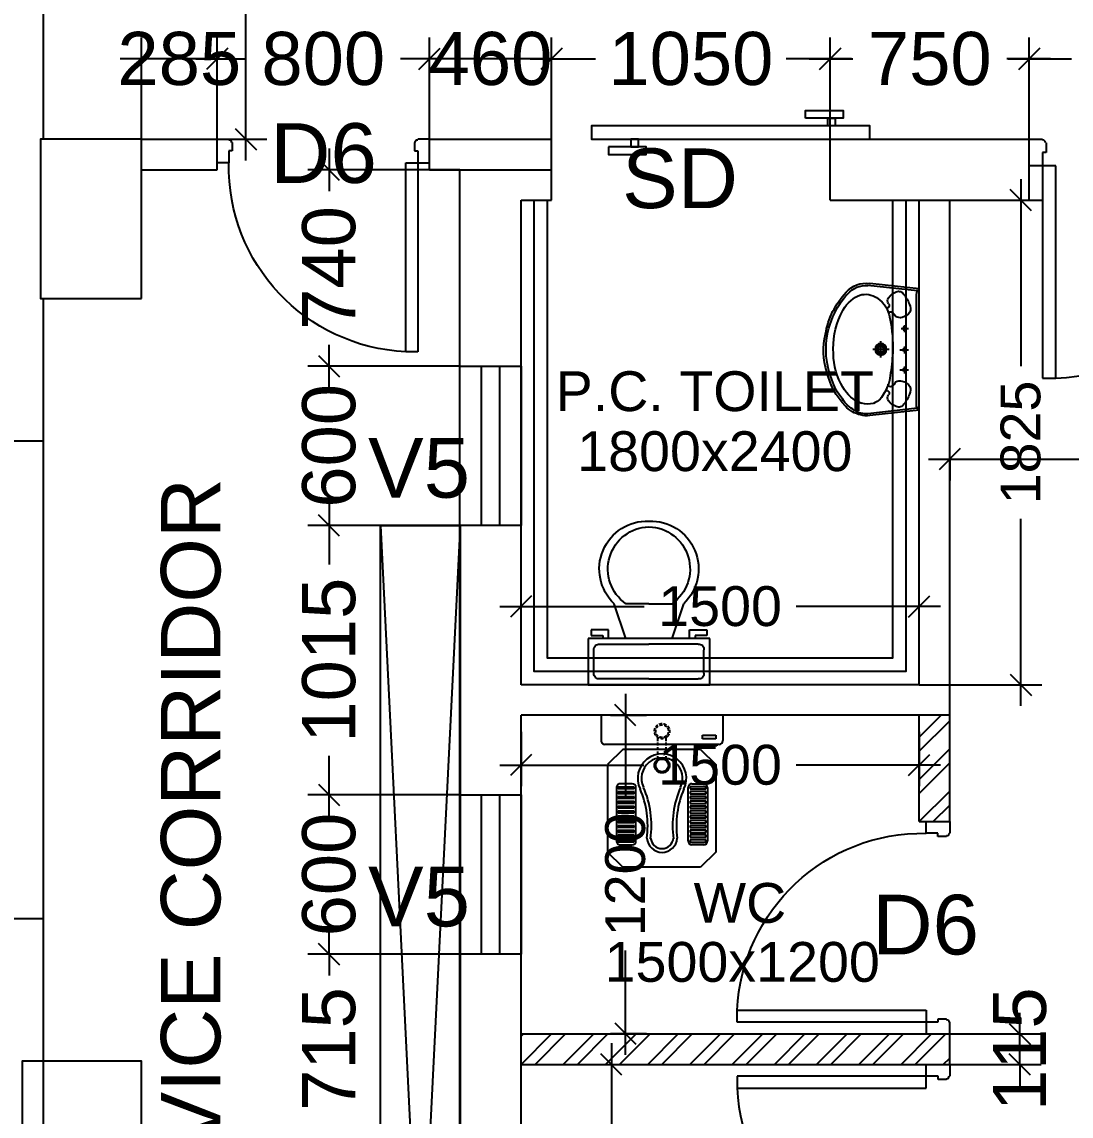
# Model space of a CAD drawing. Extents: x 7620542 to 7843793, y -6476226 to -6093835.
# Drawn here: x 7641698 to 7645651, y -6409550 to -6405428 of the extents above; entities that cross this region are included whole.
import ezdxf
from ezdxf.enums import TextEntityAlignment as Align

# ---------------------------------------------------------------- set-up
doc = ezdxf.new("R2010")
doc.units = 0
doc.header["$LTSCALE"] = 600
doc.header["$MEASUREMENT"] = 0
doc.header["$PDMODE"] = 35
doc.linetypes.add('HIDDEN', pattern=[0.375, 0.25, -0.125])
doc.layers.get('0').update_dxf_attribs({"linetype": 'CONTINUOUS'})
doc.layers.get('Defpoints').update_dxf_attribs({"linetype": 'CONTINUOUS'})
for name, color, linetype in [('DOOR', 32, 'CONTINUOUS'), ('Duct', 8, 'CONTINUOUS'), ('Fixed Glass', 171, 'CONTINUOUS'), ('joinery', 7, 'CONTINUOUS'), ('LA-column', 3, 'CONTINUOUS'), ('Railing', 21, 'CONTINUOUS'), ('Room Dim', 1, 'CONTINUOUS'), ('T Wall', 8, 'CONTINUOUS'), ('TEXT', 6, 'CONTINUOUS'), ('Toi-Euip', 8, 'CONTINUOUS'), ('toi-fix', 46, 'CONTINUOUS'), ('Toi. Wall Hat', 3, 'CONTINUOUS'), ('Walls', 7, 'CONTINUOUS'), ('WIN', 151, 'CONTINUOUS'), ('Working Dim', 5, 'CONTINUOUS')]:
    doc.layers.add(name, color=color, linetype=linetype)
doc.styles.add('ari', font='arial.ttf')
doc.styles.add('ARIAL', font='arial.ttf')
doc.dimstyles.new('int. dim', dxfattribs={"dimtxt": 450, "dimasz": 80, "dimexe": 80, "dimexo": 0, "dimgap": 70, "dimtad": 0, "dimdec": 0, "dimzin": 12, "dimdsep": 46, "dimtxsty": 'ari', "dimblk": 'OBLIQUE', "dimcen": 2, "dimdle": 80, "dimclrd": 256, "dimclre": 256, "dimclrt": 6, "dimadec": 0, "dimazin": 0, "dimtfac": 1, "dimtdec": 0, "dimtix": 1, "dimtmove": 2, "dimatfit": 3, "dimfxl": 1, "dimtolj": 1, "dimtzin": 0, "dimlwd": -1, "dimlwe": -1, "dimarcsym": 0})

# ---------------------------------------------------------------- blocks, each defined once
blk = doc.blocks.new('A$C37B60793')
at = {"layer": 'toi-fix', "color": 8}
for p, q in [((0, 303.1), (127, 303.1)), ((0, -306.5), (0, 303.1)), ((146, -287.4), (146, 284.1)), ((171.2, 195), (247.4, 271.2)), ((247.4, 271.2), (685.9, 271.2)), ((362.3, 226.9), (630.5, 226.9)), ((762.1, 195), (685.9, 271.2)), ((171.2, -195.4), (171.2, 195)), ((343.3, 148.1), (343.3, 207.9)), ((358.5, 218.7), (358.5, 139.2)), ((369.5, 218.7), (358.5, 218.7)), ((369.5, 139.2), (369.5, 218.7)), ((382.7, 218.7), (382.7, 139.2)), ((393.7, 218.7), (382.7, 218.7)), ((393.7, 139.2), (393.7, 218.7)), ((406.9, 218.7), (406.9, 139.2)), ((417.9, 218.7), (406.9, 218.7)), ((417.9, 139.2), (417.9, 218.7)), ((431, 218.7), (431, 139.2)), ((442.1, 218.7), (431, 218.7)), ((442.1, 139.2), (442.1, 218.7)), ((455.2, 218.7), (455.2, 139.2)), ((466.3, 218.7), (455.2, 218.7)), ((466.3, 139.2), (466.3, 218.7)), ((479.4, 218.7), (479.4, 139.2)), ((490.5, 218.7), (479.4, 218.7)), ((490.5, 139.2), (490.5, 218.7)), ((503.6, 218.7), (503.6, 139.2)), ((514.6, 218.7), (503.6, 218.7)), ((514.6, 139.2), (514.6, 218.7)), ((527.8, 218.7), (527.8, 139.2)), ((538.8, 218.7), (527.8, 218.7)), ((538.8, 139.2), (538.8, 218.7)), ((552, 218.7), (552, 139.2)), ((563, 218.7), (552, 218.7)), ((563, 139.2), (563, 218.7)), ((576.2, 218.7), (576.2, 139.2)), ((587.2, 218.7), (576.2, 218.7)), ((587.2, 139.2), (587.2, 218.7)), ((600.4, 218.7), (600.4, 139.2)), ((611.4, 218.7), (600.4, 218.7)), ((611.4, 139.2), (611.4, 218.7)), ((624.5, 218.7), (624.5, 139.2)), ((635.6, 218.7), (624.5, 218.7)), ((635.6, 139.2), (635.6, 218.7)), ((649.5, 207.9), (649.5, 148.1)), ((762.1, -195.4), (762.1, 195)), ((358.5, 139.2), (369.5, 139.2)), ((630.5, 129.1), (362.3, 129.1)), ((382.7, 139.2), (393.7, 139.2)), ((406.9, 139.2), (417.9, 139.2)), ((431, 139.2), (442.1, 139.2)), ((455.2, 139.2), (466.3, 139.2)), ((479.4, 139.2), (490.5, 139.2)), ((503.6, 139.2), (514.6, 139.2)), ((527.8, 139.2), (538.8, 139.2)), ((552, 139.2), (563, 139.2)), ((576.2, 139.2), (587.2, 139.2)), ((600.4, 139.2), (611.4, 139.2)), ((624.5, 139.2), (635.6, 139.2)), ((343.3, -151.5), (343.3, -211.2)), ((358.5, -222), (358.5, -142.6)), ((358.5, -142.6), (369.5, -142.6)), ((630.5, -132.4), (362.3, -132.4)), ((369.5, -142.6), (369.5, -222)), ((382.7, -222), (382.7, -142.6)), ((382.7, -142.6), (393.7, -142.6)), ((393.7, -142.6), (393.7, -222)), ((406.9, -222), (406.9, -142.6)), ((406.9, -142.6), (417.9, -142.6)), ((417.9, -142.6), (417.9, -222)), ((431, -222), (431, -142.6)), ((431, -142.6), (442.1, -142.6)), ((442.1, -142.6), (442.1, -222)), ((455.2, -222), (455.2, -142.6)), ((455.2, -142.6), (466.3, -142.6)), ((466.3, -142.6), (466.3, -222)), ((479.4, -222), (479.4, -142.6)), ((479.4, -142.6), (490.5, -142.6)), ((490.5, -142.6), (490.5, -222)), ((503.6, -222), (503.6, -142.6)), ((503.6, -142.6), (514.6, -142.6)), ((514.6, -142.6), (514.6, -222)), ((527.8, -222), (527.8, -142.6)), ((527.8, -142.6), (538.8, -142.6)), ((538.8, -142.6), (538.8, -222)), ((552, -222), (552, -142.6)), ((552, -142.6), (563, -142.6)), ((563, -142.6), (563, -222)), ((576.2, -222), (576.2, -142.6)), ((576.2, -142.6), (587.2, -142.6)), ((587.2, -142.6), (587.2, -222)), ((600.4, -222), (600.4, -142.6)), ((600.4, -142.6), (611.4, -142.6)), ((611.4, -142.6), (611.4, -222)), ((624.5, -222), (624.5, -142.6)), ((624.5, -142.6), (635.6, -142.6)), ((635.6, -142.6), (635.6, -222)), ((649.5, -211.2), (649.5, -151.5)), ((117.8, -205), (100.3, -205)), ((100.3, -205), (100.3, -270.7)), ((117.8, -270.7), (117.8, -205)), ((171.2, -195.4), (247.4, -271.6)), ((685.9, -271.6), (762.1, -195.4)), ((100.3, -270.7), (117.8, -270.7)), ((153.7, -221.4), (147.5, -221.4)), ((147.5, -221.4), (147.5, -276.8)), ((153.7, -276.8), (153.7, -221.4)), ((247.4, -271.6), (685.9, -271.6)), ((369.5, -222), (358.5, -222)), ((362.3, -230.3), (630.5, -230.3)), ((393.7, -222), (382.7, -222)), ((417.9, -222), (406.9, -222)), ((442.1, -222), (431, -222)), ((466.3, -222), (455.2, -222)), ((490.5, -222), (479.4, -222)), ((514.6, -222), (503.6, -222)), ((538.8, -222), (527.8, -222)), ((563, -222), (552, -222)), ((587.2, -222), (576.2, -222)), ((611.4, -222), (600.4, -222)), ((635.6, -222), (624.5, -222)), ((0, -306.5), (127, -306.5)), ((147.5, -276.8), (153.7, -276.8))]:
    blk.add_line(p, q, dxfattribs=at)
at = {"layer": 'toi-fix', "color": 8, "linetype": 'HIDDEN', "ltscale": 0.1}
for p, q in [((219.3, 19), (111.7, 19)), ((219.3, -22.3), (111.7, -22.3))]:
    blk.add_line(p, q, dxfattribs=at)
at = {"layer": 'toi-fix', "color": 8, "extrusion": (0, 0, -1)}
for centre, major_axis, start_param, end_param in [((127, 284.1), (-13.5, -13.5), 2.356194, 3.926991), ((362.3, 207.9), (13.5, -13.5), 2.356194, 3.926991), ((630.5, 207.9), (-13.5, -13.5), 2.356194, 3.926991), ((316.3, -1.7), (0, -122.2), -0.449608, 3.591264), ((316.3, -1.7), (0, -103.2), -0.449671, 3.591202), ((362.3, 148.1), (-13.5, -13.5), -0.785398, 0.785398), ((630.5, 148.1), (-13.5, -13.5), 3.926991, 5.497787), ((554, 536.4), (-29.4, -484.3), -0.19615, 0.346746), ((554, 536.4), (-11.6, -466), -0.160496, 0.3824), ((611.1, -1.7), (40.6, -40.6), 4.005105, 6.990469), ((611.1, -1.7), (-54, -54), 2.434309, 5.419673), ((251.3, -1.7), (-26.9, -26.9), 0.785398, 7.068583), ((251.3, -1.7), (-22.5, -22.5), 0.785398, 7.068583), ((554, -539.7), (29.4, -484.3), 2.794864, 3.33776), ((554, -539.7), (11.6, -466), 2.7592, 3.302095), ((362.3, -151.5), (13.5, -13.5), 2.356194, 3.926991), ((630.5, -151.5), (13.5, -13.5), 3.926991, 5.497787), ((362.3, -211.2), (-13.5, -13.5), -0.785398, 0.785398), ((630.5, -211.2), (13.5, -13.5), 5.497787, 7.068583), ((127, -287.4), (13.5, -13.5), 5.497787, 7.068583)]:
    blk.add_ellipse(centre, major_axis=major_axis, ratio=1, start_param=start_param, end_param=end_param, dxfattribs=at)
at = {"layer": 'toi-fix', "color": 8, "linetype": 'HIDDEN', "ltscale": 0.1, "extrusion": (0, 0, -1)}
for major_axis, start_param, end_param in [((26.9, -26.9), 2.356194490188911, 8.639379797368496), ((22.5, -22.5), 2.356194490188169, 8.639379797367756)]:
    blk.add_ellipse((79.7, -1.7), major_axis=major_axis, ratio=1, start_param=start_param, end_param=end_param, dxfattribs=at)
blk = doc.blocks.new('1000')
at = {"layer": 'DOOR'}
for p, q in [((0, -100), (0, 0)), ((0, 0), (49.7, 0)), ((49.7, 0), (49.7, -2.2)), ((63.2, -13.5), (61, -13.5)), ((63.2, -13.5), (63.2, -49.5)), ((836.8, -13.5), (836.8, -49.5)), ((836.8, -13.5), (839, -13.5)), ((850.3, 0), (850.3, -2.2)), ((900, 0), (850.3, 0)), ((900, -100), (900, 0)), ((63.2, -49.5), (49.7, -49.5)), ((49.7, -49.5), (49.7, -100)), ((836.8, -49.5), (850.3, -49.5)), ((850.3, -49.5), (850.3, -100)), ((49.7, -100), (0, -100)), ((49.7, -100), (49.7, -900.6)), ((100.2, -100), (49.7, -100)), ((100.2, -900.6), (100.2, -100)), ((850.3, -100), (900, -100)), ((49.7, -900.6), (100.2, -900.6))]:
    blk.add_line(p, q, dxfattribs=at)
for centre, major_axis, start_param, end_param in [((49.7, -13.5), (-7.95, 7.95), 3.926991, 5.497787), ((850.3, -13.5), (7.95, 7.95), 0.785398, 2.356194)]:
    blk.add_ellipse(centre, major_axis=major_axis, ratio=1, start_param=start_param, end_param=end_param, dxfattribs=at)
at = {"layer": 'DOOR', "color": 145}
blk.add_ellipse((64.3, -115.3), major_axis=(-519.7, 589.8), ratio=1, start_param=2.464943, end_param=4.009476, dxfattribs=at)
blk = doc.blocks.new('A$C225605CF')
at = {"layer": 'DOOR'}
for points in [[(-869.4, 136.8), (-869.4, 165.6), (-727.6, 165.6), (-727.6, 136.8)], [(-785.7, 108), (-785.7, 136.8), (-757.5, 136.8), (-757.5, 108)], [(115.1, 108), (115.1, 57.6), (-934.5, 57.6), (-934.5, 108)], [(-44, 57.6), (-44, 28.8), (-15.8, 28.8), (-15.8, 57.6)], [(-127.7, 28.8), (-127.7, 0), (14.1, 0), (14.1, 28.8)]]:
    blk.add_lwpolyline(points, close=True, dxfattribs=at)
blk = doc.blocks.new('A$C70ED7303')
at = {"layer": 'toi-fix', "color": 8}
for p, q in [((0, 0), (229, 0)), ((229, 0), (229, -174.4)), ((-229, 0), (0, 0)), ((-229, -174.4), (-229, 0)), ((0, -21.8), (-185.4, -21.8)), ((0, -21.8), (185.4, -21.8)), ((-207.2, -43.6), (-207.2, -130.8)), ((207.2, -43.6), (207.2, -130.8)), ((-185.4, -152.6), (0, -152.6)), ((185.4, -152.6), (0, -152.6)), ((229, -174.4), (-229, -174.4)), ((-218.1, -207.2), (-218.1, -185.4)), ((-218.1, -185.4), (-174.4, -185.4)), ((-174.4, -185.4), (-174.4, -174.4)), ((-152.6, -174.4), (-152.6, -207.2)), ((-87.2, -174.4), (-130.8, -305.3)), ((87.2, -174.4), (130.8, -305.3)), ((152.6, -174.4), (152.6, -207.2)), ((174.4, -185.4), (174.4, -174.4)), ((218.1, -185.4), (174.4, -185.4)), ((218.1, -207.2), (218.1, -185.4)), ((-152.6, -207.2), (-218.1, -207.2)), ((152.6, -207.2), (218.1, -207.2)), ((0, -305.3), (-87.2, -305.3)), ((0, -305.3), (87.2, -305.3))]:
    blk.add_line(p, q, dxfattribs=at)
for centre, major_axis, start_param, end_param in [((-188.1, -40.9), (13.6, -13.6), 2.214297, 4.068888), ((188.1, -40.9), (13.6, -13.6), 0.643501, 2.498091), ((-188.1, -133.6), (-13.6, -13.6), 5.35589, 7.21048), ((188.1, -133.6), (-13.6, -13.6), 0.643501, 2.498091), ((-6.6, -436.2), (-127.6, -127.6), 4.686239, 7.105146), ((4.7, -435.5), (-112.7, -112.7), 4.541602, 7.039318), ((6.6, -436.2), (55.8, -171.6), -0.351019, 2.067888), ((-4.7, -435.5), (-112.7, -112.7), 0.814663, 3.31238)]:
    blk.add_ellipse(centre, major_axis=major_axis, ratio=1, start_param=start_param, end_param=end_param, dxfattribs=at)
blk = doc.blocks.new('A$C1E9F72C1')
at = {"layer": 'Toi-Euip', "color": 8}
for p, q in [((-228.2, 0), (-249, -186.3)), ((-228.2, 0), (228.2, 0)), ((228.2, 0), (249, -186.3)), ((-220.9, -6.6), (-241.8, -193.1)), ((-212.9, -9.7), (208.6, -9.7)), ((-76, -72.5), (-76, -39.7)), ((-0.6, -72.5), (-0.6, -39.7)), ((79.3, -67.3), (79.3, -39.7)), ((220.8, -6.2), (241.8, -193.1)), ((-63.8, -54.9), (-90.3, -54.9)), ((11.6, -54.9), (-14.9, -54.9)), ((91.5, -54.9), (65.1, -54.9)), ((0.9, -174.9), (0.9, -113)), ((-29.6, -144.6), (31.2, -144.6))]:
    blk.add_line(p, q, dxfattribs=at)
for centre, radius in [((-76, -54.9), 6.49), ((-0.6, -54.9), 6.49), ((79.3, -54.9), 6.49), ((0.9, -144.6), 21.7), ((0.9, -144.6), 15.6), ((0.9, -144.6), 11)]:
    blk.add_circle(centre, radius, dxfattribs=at)
for centre, radius, start, end in [((-208.1, 14.7), 24.9, 216.2215, 258.8549), ((207.9, 16.2), 26, 271.4204, 321.2513), ((-125, -156.3), 127.2, 109.5864, 129.4018), ((-151.5, -66.7), 34.3, 68.6439, 118.0808), ((-167.5, -75.4), 49.6, 12.807, 54.9415), ((169.6, -75.4), 49.6, 125.0585, 167.193), ((153.6, -66.7), 34.3, 61.9192, 111.3561), ((127.1, -156.3), 127.2, 50.5982, 70.4136), ((-196.3, -76.7), 20.9, 116.809, 207.5092), ((-150, -73.3), 32.2, 330.0791, 16.0346), ((152.1, -73.3), 32.2, 163.9654, 209.9209), ((198.5, -76.7), 20.9, 332.4908, 63.191), ((-160.4, -68.2), 57.4, 198.3504, 235.0331), ((-181.8, -101.4), 18, 230.4642, 309.5358), ((-164.3, -121.5), 8.67, 53.8926, 133.9597), ((-76.5, -275.6), 168.3, 94.0281, 120.4098), ((-162.9, -122.5), 8.8, 329.6713, 65.4896), ((-131.5, -107.7), 8.62, 142.6961, 276.8474), ((-114.5, -115.3), 27, 106.386, 151.7285), ((34.9, -905.9), 807.6, 92.48, 98.7772), ((-3.2, -837.5), 738.4, 84.4518, 89.7569), ((46.1, -400.7), 299, 76.1733, 85.7679), ((102.1, -220), 110.7, 24.9779, 81.9798), ((116.6, -115.3), 27, 28.2715, 73.614), ((134.9, -107.4), 7.45, 281.3197, 41.7016), ((164.3, -121.7), 7.8, 112.0693, 194.8477), ((166.5, -121.5), 8.67, 46.0403, 126.1074), ((183.9, -101.4), 18, 230.4642, 309.5358), ((162.5, -68.2), 57.4, 304.9669, 341.6496), ((-129.4, -204.5), 80.8, 113.6187, 156.307), ((-165.7, -196.5), 84, 173.0041, 196.7608), ((-163.3, -200.1), 78.8, 174.8598, 213.2089), ((-110.1, -193), 95.5, 167.3454, 194.4146), ((136.7, -201.5), 71.5, 327.5919, 23.2221), ((146.7, -197.7), 95.2, 311.9105, 2.7762), ((149.6, -199.6), 100.3, 311.3831, 7.6058), ((-141.4, -199.1), 106.9, 191.4479, 227.66), ((-120.4, -183.5), 124.2, 208.7854, 238.1585), ((-82.7, -174.7), 127.1, 199.3054, 242.2025), ((77.5, -165.5), 140.9, 291.6868, 328.1397), ((-15.6, -66.9), 289.4, 226.8801, 256.3199), ((-13.2, -73.3), 249.6, 238.9436, 269.4813), ((11.5, -60.2), 296.4, 278.977, 313.6155), ((18.1, -68), 277.7, 292.3326, 313.7827), ((-54.2, -135.8), 202, 229.3146, 253.0106), ((0.4, -45.6), 305.3, 248.1503, 293.8049), ((4.7, -23.5), 300.1, 266.1546, 294.5893), ((-3.9, -83.4), 276.6, 253.1484, 282.8609)]:
    blk.add_arc(centre, radius, start, end, dxfattribs=at)
blk = doc.blocks.new('_Oblique')
at = {"color": 0, "linetype": 'ByBlock', "lineweight": -2}
blk.add_line((-0.5, -0.5), (0.5, 0.5), dxfattribs=at)
blk = doc.blocks.new('*D1258')
at = {"layer": 'Defpoints', "color": 0, "transparency": 16777216}
for p in [(7642370.1, -6403469.7, -10.3), (7642541.8, -6403469.7), (7642370.1, -6405869.7, -10.3)]:
    blk.add_point(p, dxfattribs=at)
at = {"layer": 'Working Dim', "transparency": 16777216}
for p, q in [((7642541.8, -6403389.7), (7642541.8, -6404299.7)), ((7642370.1, -6403469.7), (7642621.8, -6403469.7)), ((7642541.8, -6405949.7), (7642541.8, -6405039.7)), ((7642370.1, -6405869.7), (7642621.8, -6405869.7))]:
    blk.add_line(p, q, dxfattribs=at)
at = {"layer": 'Working Dim', "transparency": 16777216, "xscale": 80, "yscale": 80, "zscale": 80}
for p, rotation in [((7642541.8, -6403469.7), 90), ((7642541.8, -6405869.7), 270)]:
    blk.add_blockref('_Oblique', p, dxfattribs=dict(at, rotation=rotation))
at = {"layer": 'Working Dim', "color": 6, "transparency": 16777216, "insert": (7642541.8, -6404669.7), "char_height": 200, "attachment_point": 5, "rotation": 90, "style": 'ari'}
blk.add_mtext('\\A1;2400', dxfattribs=at)
blk = doc.blocks.new('*D1280')
at = {"layer": 'Defpoints', "color": 0, "transparency": 16777216}
for p in [(7643578.9, -6407629.6), (7643578.9, -6407924.7, 5.1), (7645078.9, -6407924.7, 5.1)]:
    blk.add_point(p, dxfattribs=at)
at = {"layer": 'Working Dim', "transparency": 16777216}
for p, q in [((7643578.9, -6407924.7), (7643578.9, -6407549.6)), ((7645078.9, -6407924.7), (7645078.9, -6407549.6)), ((7643498.9, -6407629.6), (7644042.3, -6407629.6)), ((7645158.9, -6407629.6), (7644615.6, -6407629.6))]:
    blk.add_line(p, q, dxfattribs=at)
at = {"layer": 'Working Dim', "transparency": 16777216, "xscale": 80, "yscale": 80, "zscale": 80, "rotation": 180}
blk.add_blockref('_Oblique', (7643578.9, -6407629.6), dxfattribs=at)
at = {"layer": 'Working Dim', "transparency": 16777216, "xscale": 80, "yscale": 80, "zscale": 80}
blk.add_blockref('_Oblique', (7645078.9, -6407629.6), dxfattribs=at)
at = {"layer": 'Working Dim', "color": 6, "transparency": 16777216, "insert": (7644328.9, -6407629.6), "char_height": 150, "attachment_point": 5, "style": 'ari'}
blk.add_mtext('\\A1;1500', dxfattribs=at)
blk = doc.blocks.new('*D1281')
at = {"layer": 'Defpoints', "color": 0, "transparency": 16777216}
for p in [(7645078.9, -6406099.7, 5.1), (7645461.5, -6406099.7), (7645078.9, -6407924.7, 5.1)]:
    blk.add_point(p, dxfattribs=at)
at = {"layer": 'Working Dim', "transparency": 16777216}
for p, q in [((7645461.5, -6406019.7), (7645461.5, -6406724.7)), ((7645078.9, -6406099.7), (7645541.5, -6406099.7)), ((7645461.5, -6408004.7), (7645461.5, -6407299.7)), ((7645078.9, -6407924.7), (7645541.5, -6407924.7))]:
    blk.add_line(p, q, dxfattribs=at)
at = {"layer": 'Working Dim', "transparency": 16777216, "xscale": 80, "yscale": 80, "zscale": 80}
for p, rotation in [((7645461.5, -6406099.7), 90), ((7645461.5, -6407924.7), 270)]:
    blk.add_blockref('_Oblique', p, dxfattribs=dict(at, rotation=rotation))
at = {"layer": 'Working Dim', "color": 6, "transparency": 16777216, "insert": (7645461.5, -6407012.2), "char_height": 150, "attachment_point": 5, "rotation": 90, "style": 'ari'}
blk.add_mtext('\\A1;1825', dxfattribs=at)
blk = doc.blocks.new('*D1282')
at = {"layer": 'Defpoints', "color": 0, "transparency": 16777216}
for p in [(7643916.6, -6408039.4, 1), (7643972, -6408039.4), (7643916.6, -6409239, -4.8)]:
    blk.add_point(p, dxfattribs=at)
at = {"layer": 'Working Dim', "transparency": 16777216}
for p, q in [((7643972, -6407959.4), (7643972, -6408352.6)), ((7643916.6, -6408039.4), (7644052, -6408039.4)), ((7643972, -6409319), (7643972, -6408925.9)), ((7643916.6, -6409239), (7644052, -6409239))]:
    blk.add_line(p, q, dxfattribs=at)
at = {"layer": 'Working Dim', "transparency": 16777216, "xscale": 80, "yscale": 80, "zscale": 80}
for p, rotation in [((7643972, -6408039.4), 90), ((7643972, -6409239), 270)]:
    blk.add_blockref('_Oblique', p, dxfattribs=dict(at, rotation=rotation))
at = {"layer": 'Working Dim', "color": 6, "transparency": 16777216, "insert": (7643972, -6408639.2), "char_height": 150, "attachment_point": 5, "rotation": 90, "style": 'ari'}
blk.add_mtext('\\A1;1200', dxfattribs=at)
blk = doc.blocks.new('*D1283')
at = {"layer": 'Defpoints', "color": 0, "transparency": 16777216}
for p in [(7643578.9, -6408101.7, -2.6), (7645078.7, -6408101.7, -4.8), (7645078.7, -6408227.2)]:
    blk.add_point(p, dxfattribs=at)
at = {"layer": 'Working Dim', "transparency": 16777216}
for p, q in [((7643578.9, -6408101.7), (7643578.9, -6408307.2)), ((7645078.7, -6408101.7), (7645078.7, -6408307.2)), ((7643498.9, -6408227.2), (7644042.1, -6408227.2)), ((7645158.7, -6408227.2), (7644615.5, -6408227.2))]:
    blk.add_line(p, q, dxfattribs=at)
at = {"layer": 'Working Dim', "transparency": 16777216, "xscale": 80, "yscale": 80, "zscale": 80, "rotation": 180}
blk.add_blockref('_Oblique', (7643578.9, -6408227.2), dxfattribs=at)
at = {"layer": 'Working Dim', "transparency": 16777216, "xscale": 80, "yscale": 80, "zscale": 80}
blk.add_blockref('_Oblique', (7645078.7, -6408227.2), dxfattribs=at)
at = {"layer": 'Working Dim', "color": 6, "transparency": 16777216, "insert": (7644328.8, -6408227.2), "char_height": 150, "attachment_point": 5, "style": 'ari'}
blk.add_mtext('\\A1;1500', dxfattribs=at)
blk = doc.blocks.new('*D1284')
at = {"layer": 'Defpoints', "color": 0, "transparency": 16777216}
for p in [(7643675.3, -6409355, -4.8), (7643675.3, -6410555, -4.8), (7643919.2, -6410555)]:
    blk.add_point(p, dxfattribs=at)
at = {"layer": 'Working Dim', "transparency": 16777216}
for p, q in [((7643919.2, -6409275), (7643919.2, -6409668.3)), ((7643675.3, -6409355), (7643999.2, -6409355)), ((7643919.2, -6410635), (7643919.2, -6410241.6)), ((7643675.3, -6410555), (7643999.2, -6410555))]:
    blk.add_line(p, q, dxfattribs=at)
at = {"layer": 'Working Dim', "transparency": 16777216, "xscale": 80, "yscale": 80, "zscale": 80}
for p, rotation in [((7643919.2, -6409355), 90), ((7643919.2, -6410555), 270)]:
    blk.add_blockref('_Oblique', p, dxfattribs=dict(at, rotation=rotation))
at = {"layer": 'Working Dim', "color": 6, "transparency": 16777216, "insert": (7643919.2, -6409955), "char_height": 150, "attachment_point": 5, "rotation": 90, "style": 'ari'}
blk.add_mtext('\\A1;1200', dxfattribs=at)
blk = doc.blocks.new('*D1468')
at = {"layer": 'Defpoints', "color": 0, "transparency": 16777216}
for p in [(7642855.6, -6408939.7), (7643348.8, -6408939.7), (7643348.8, -6409654.7)]:
    blk.add_point(p, dxfattribs=at)
at = {"layer": 'Working Dim', "transparency": 16777216}
for p, q in [((7642855.6, -6408939.7), (7642855.6, -6408859.7)), ((7643348.8, -6408939.7), (7642775.6, -6408939.7)), ((7642855.6, -6408939.7), (7642855.6, -6409006.3)), ((7642855.6, -6409654.7), (7642855.6, -6409588.1)), ((7643348.8, -6409654.7), (7642775.6, -6409654.7)), ((7642855.6, -6409654.7), (7642855.6, -6409734.7))]:
    blk.add_line(p, q, dxfattribs=at)
at = {"layer": 'Working Dim', "transparency": 16777216, "xscale": 80, "yscale": 80, "zscale": 80}
for p, rotation in [((7642855.6, -6408939.7), 270), ((7642855.6, -6409654.7), 90)]:
    blk.add_blockref('_Oblique', p, dxfattribs=dict(at, rotation=rotation))
at = {"layer": 'Working Dim', "color": 6, "transparency": 16777216, "insert": (7642855.6, -6409297.2), "char_height": 200, "attachment_point": 5, "rotation": 90, "style": 'ari'}
blk.add_mtext('\\A1;715', dxfattribs=at)
blk = doc.blocks.new('*D1469')
at = {"layer": 'Defpoints', "color": 0, "transparency": 16777216}
for p in [(7642855.6, -6408339.7), (7643348.8, -6408339.7), (7643348.8, -6408939.7)]:
    blk.add_point(p, dxfattribs=at)
at = {"layer": 'Working Dim', "transparency": 16777216}
for p, q in [((7642855.6, -6408339.7), (7642855.6, -6408259.7)), ((7643348.8, -6408339.7), (7642775.6, -6408339.7)), ((7642855.6, -6408339.7), (7642855.6, -6408348.6)), ((7643348.8, -6408939.7), (7642775.6, -6408939.7)), ((7642855.6, -6408939.7), (7642855.6, -6408930.9)), ((7642855.6, -6408939.7), (7642855.6, -6409019.7))]:
    blk.add_line(p, q, dxfattribs=at)
at = {"layer": 'Working Dim', "transparency": 16777216, "xscale": 80, "yscale": 80, "zscale": 80}
for p, rotation in [((7642855.6, -6408339.7), 270), ((7642855.6, -6408939.7), 90)]:
    blk.add_blockref('_Oblique', p, dxfattribs=dict(at, rotation=rotation))
at = {"layer": 'Working Dim', "color": 6, "transparency": 16777216, "insert": (7642855.6, -6408639.7), "char_height": 200, "attachment_point": 5, "rotation": 90, "style": 'ari'}
blk.add_mtext('\\A1;600', dxfattribs=at)
blk = doc.blocks.new('*D1470')
at = {"layer": 'Defpoints', "color": 0, "transparency": 16777216}
for p in [(7642855.6, -6407324.7), (7643348.8, -6407324.7), (7643348.8, -6408339.7)]:
    blk.add_point(p, dxfattribs=at)
at = {"layer": 'Working Dim', "transparency": 16777216}
for p, q in [((7642855.6, -6407244.7), (7642855.6, -6407472.2)), ((7643348.8, -6407324.7), (7642775.6, -6407324.7)), ((7642855.6, -6408419.7), (7642855.6, -6408192.2)), ((7643348.8, -6408339.7), (7642775.6, -6408339.7))]:
    blk.add_line(p, q, dxfattribs=at)
at = {"layer": 'Working Dim', "transparency": 16777216, "xscale": 80, "yscale": 80, "zscale": 80}
for p, rotation in [((7642855.6, -6407324.7), 90), ((7642855.6, -6408339.7), 270)]:
    blk.add_blockref('_Oblique', p, dxfattribs=dict(at, rotation=rotation))
at = {"layer": 'Working Dim', "color": 6, "transparency": 16777216, "insert": (7642855.6, -6407832.2), "char_height": 200, "attachment_point": 5, "rotation": 90, "style": 'ari'}
blk.add_mtext('\\A1;1015', dxfattribs=at)
blk = doc.blocks.new('*D1471')
at = {"layer": 'Defpoints', "color": 0, "transparency": 16777216}
for p in [(7642855.6, -6406724.7), (7643348.8, -6406724.7), (7643348.8, -6407324.7)]:
    blk.add_point(p, dxfattribs=at)
at = {"layer": 'Working Dim', "transparency": 16777216}
for p, q in [((7642855.6, -6406724.7), (7642855.6, -6406644.7)), ((7643348.8, -6406724.7), (7642775.6, -6406724.7)), ((7642855.6, -6406724.7), (7642855.6, -6406733.6)), ((7643348.8, -6407324.7), (7642775.6, -6407324.7)), ((7642855.6, -6407324.7), (7642855.6, -6407315.9)), ((7642855.6, -6407324.7), (7642855.6, -6407404.7))]:
    blk.add_line(p, q, dxfattribs=at)
at = {"layer": 'Working Dim', "transparency": 16777216, "xscale": 80, "yscale": 80, "zscale": 80}
for p, rotation in [((7642855.6, -6406724.7), 270), ((7642855.6, -6407324.7), 90)]:
    blk.add_blockref('_Oblique', p, dxfattribs=dict(at, rotation=rotation))
at = {"layer": 'Working Dim', "color": 6, "transparency": 16777216, "insert": (7642855.6, -6407024.7), "char_height": 200, "attachment_point": 5, "rotation": 90, "style": 'ari'}
blk.add_mtext('\\A1;600', dxfattribs=at)
blk = doc.blocks.new('*D1472')
at = {"layer": 'Defpoints', "color": 0, "transparency": 16777216}
for p in [(7642855.6, -6405984.7), (7643348.8, -6405984.7), (7643348.8, -6406724.7)]:
    blk.add_point(p, dxfattribs=at)
at = {"layer": 'Working Dim', "transparency": 16777216}
for p, q in [((7642855.6, -6405904.7), (7642855.6, -6406064.9)), ((7643348.8, -6405984.7), (7642775.6, -6405984.7)), ((7642855.6, -6406804.7), (7642855.6, -6406644.5)), ((7643348.8, -6406724.7), (7642775.6, -6406724.7))]:
    blk.add_line(p, q, dxfattribs=at)
at = {"layer": 'Working Dim', "transparency": 16777216, "xscale": 80, "yscale": 80, "zscale": 80}
for p, rotation in [((7642855.6, -6405984.7), 90), ((7642855.6, -6406724.7), 270)]:
    blk.add_blockref('_Oblique', p, dxfattribs=dict(at, rotation=rotation))
at = {"layer": 'Working Dim', "color": 6, "transparency": 16777216, "insert": (7642855.6, -6406354.7), "char_height": 200, "attachment_point": 5, "rotation": 90, "style": 'ari'}
blk.add_mtext('\\A1;740', dxfattribs=at)
blk = doc.blocks.new('*D1476')
at = {"layer": 'Defpoints', "color": 0, "transparency": 16777216}
for p in [(7645193.9, -6409240.3), (7645458.3, -6409240.3), (7645193.9, -6409355.3)]:
    blk.add_point(p, dxfattribs=at)
at = {"layer": 'Working Dim', "transparency": 16777216}
for p, q in [((7645458.3, -6409240.3), (7645458.3, -6409160.3)), ((7645193.9, -6409240.3), (7645538.3, -6409240.3)), ((7645458.3, -6409355.3), (7645458.3, -6409240.3)), ((7645193.9, -6409355.3), (7645538.3, -6409355.3)), ((7645458.3, -6409355.3), (7645458.3, -6409435.3))]:
    blk.add_line(p, q, dxfattribs=at)
at = {"layer": 'Working Dim', "transparency": 16777216, "xscale": 80, "yscale": 80, "zscale": 80}
for p, rotation in [((7645458.3, -6409240.3), 270), ((7645458.3, -6409355.3), 90)]:
    blk.add_blockref('_Oblique', p, dxfattribs=dict(at, rotation=rotation))
at = {"layer": 'Working Dim', "color": 6, "transparency": 16777216, "insert": (7645458.3, -6409297.8), "char_height": 200, "attachment_point": 5, "rotation": 90, "style": 'ari'}
blk.add_mtext('\\A1;115', dxfattribs=at)
blk = doc.blocks.new('*D1478')
at = {"layer": 'Defpoints', "color": 0, "transparency": 16777216}
for p in [(7645493.9, -6405566.8), (7645493.9, -6405869.7), (7646393.9, -6405869.7)]:
    blk.add_point(p, dxfattribs=at)
at = {"layer": 'Working Dim', "transparency": 16777216}
for p, q in [((7645493.9, -6405869.7), (7645493.9, -6405486.8)), ((7646393.9, -6405869.7), (7646393.9, -6405486.8)), ((7645413.9, -6405566.8), (7645653.3, -6405566.8)), ((7646473.9, -6405566.8), (7646234.5, -6405566.8))]:
    blk.add_line(p, q, dxfattribs=at)
at = {"layer": 'Working Dim', "transparency": 16777216, "xscale": 80, "yscale": 80, "zscale": 80, "rotation": 180}
blk.add_blockref('_Oblique', (7645493.9, -6405566.8), dxfattribs=at)
at = {"layer": 'Working Dim', "transparency": 16777216, "xscale": 80, "yscale": 80, "zscale": 80}
blk.add_blockref('_Oblique', (7646393.9, -6405566.8), dxfattribs=at)
at = {"layer": 'Working Dim', "color": 6, "transparency": 16777216, "insert": (7645943.9, -6405566.8), "char_height": 200, "attachment_point": 5, "style": 'ari'}
blk.add_mtext('\\A1;900', dxfattribs=at)
blk = doc.blocks.new('*D1479')
at = {"layer": 'Defpoints', "color": 0, "transparency": 16777216}
for p in [(7644743.9, -6405566.8), (7644743.9, -6405869.7), (7645493.9, -6405869.7)]:
    blk.add_point(p, dxfattribs=at)
at = {"layer": 'Working Dim', "transparency": 16777216}
for p, q in [((7644743.9, -6405869.7), (7644743.9, -6405486.8)), ((7645493.9, -6405869.7), (7645493.9, -6405486.8)), ((7644663.9, -6405566.8), (7644829.1, -6405566.8)), ((7645573.9, -6405566.8), (7645408.7, -6405566.8))]:
    blk.add_line(p, q, dxfattribs=at)
at = {"layer": 'Working Dim', "transparency": 16777216, "xscale": 80, "yscale": 80, "zscale": 80, "rotation": 180}
blk.add_blockref('_Oblique', (7644743.9, -6405566.8), dxfattribs=at)
at = {"layer": 'Working Dim', "transparency": 16777216, "xscale": 80, "yscale": 80, "zscale": 80}
blk.add_blockref('_Oblique', (7645493.9, -6405566.8), dxfattribs=at)
at = {"layer": 'Working Dim', "color": 6, "transparency": 16777216, "insert": (7645118.9, -6405566.8), "char_height": 200, "attachment_point": 5, "style": 'ari'}
blk.add_mtext('\\A1;750', dxfattribs=at)
blk = doc.blocks.new('*D1480')
at = {"layer": 'Defpoints', "color": 0, "transparency": 16777216}
for p in [(7643693.9, -6405566.8), (7643693.9, -6405869.7), (7644743.9, -6405869.7)]:
    blk.add_point(p, dxfattribs=at)
at = {"layer": 'Working Dim', "transparency": 16777216}
for p, q in [((7643693.9, -6405869.7), (7643693.9, -6405486.8)), ((7644743.9, -6405869.7), (7644743.9, -6405486.8)), ((7643613.9, -6405566.8), (7643860, -6405566.8)), ((7644823.9, -6405566.8), (7644577.8, -6405566.8))]:
    blk.add_line(p, q, dxfattribs=at)
at = {"layer": 'Working Dim', "transparency": 16777216, "xscale": 80, "yscale": 80, "zscale": 80, "rotation": 180}
blk.add_blockref('_Oblique', (7643693.9, -6405566.8), dxfattribs=at)
at = {"layer": 'Working Dim', "transparency": 16777216, "xscale": 80, "yscale": 80, "zscale": 80}
blk.add_blockref('_Oblique', (7644743.9, -6405566.8), dxfattribs=at)
at = {"layer": 'Working Dim', "color": 6, "transparency": 16777216, "insert": (7644218.9, -6405566.8), "char_height": 200, "attachment_point": 5, "style": 'ari'}
blk.add_mtext('\\A1;1050', dxfattribs=at)
blk = doc.blocks.new('*D1481')
at = {"layer": 'Defpoints', "color": 0, "transparency": 16777216}
for p in [(7643233.9, -6405566.8), (7643233.9, -6405869.7), (7643693.9, -6405869.7)]:
    blk.add_point(p, dxfattribs=at)
at = {"layer": 'Working Dim', "transparency": 16777216}
for p, q in [((7643233.9, -6405869.7), (7643233.9, -6405486.8)), ((7643693.9, -6405869.7), (7643693.9, -6405486.8)), ((7643233.9, -6405566.8), (7643153.9, -6405566.8)), ((7643693.9, -6405566.8), (7643233.9, -6405566.8)), ((7643693.9, -6405566.8), (7643773.9, -6405566.8))]:
    blk.add_line(p, q, dxfattribs=at)
at = {"layer": 'Working Dim', "transparency": 16777216, "xscale": 80, "yscale": 80, "zscale": 80}
blk.add_blockref('_Oblique', (7643233.9, -6405566.8), dxfattribs=at)
at = {"layer": 'Working Dim', "transparency": 16777216, "xscale": 80, "yscale": 80, "zscale": 80, "rotation": 180}
blk.add_blockref('_Oblique', (7643693.9, -6405566.8), dxfattribs=at)
at = {"layer": 'Working Dim', "color": 6, "transparency": 16777216, "insert": (7643463.9, -6405566.8), "char_height": 200, "attachment_point": 5, "style": 'ari'}
blk.add_mtext('\\A1;460', dxfattribs=at)
blk = doc.blocks.new('*D1482')
at = {"layer": 'Defpoints', "color": 0, "transparency": 16777216}
for p in [(7642433.9, -6405566.8), (7642433.9, -6405869.7), (7643233.9, -6405869.7)]:
    blk.add_point(p, dxfattribs=at)
at = {"layer": 'Working Dim', "transparency": 16777216}
for p, q in [((7642433.9, -6405869.7), (7642433.9, -6405486.8)), ((7643233.9, -6405869.7), (7643233.9, -6405486.8)), ((7642353.9, -6405566.8), (7642543.2, -6405566.8)), ((7643313.9, -6405566.8), (7643124.7, -6405566.8))]:
    blk.add_line(p, q, dxfattribs=at)
at = {"layer": 'Working Dim', "transparency": 16777216, "xscale": 80, "yscale": 80, "zscale": 80, "rotation": 180}
blk.add_blockref('_Oblique', (7642433.9, -6405566.8), dxfattribs=at)
at = {"layer": 'Working Dim', "transparency": 16777216, "xscale": 80, "yscale": 80, "zscale": 80}
blk.add_blockref('_Oblique', (7643233.9, -6405566.8), dxfattribs=at)
at = {"layer": 'Working Dim', "color": 6, "transparency": 16777216, "insert": (7642833.9, -6405566.8), "char_height": 200, "attachment_point": 5, "style": 'ari'}
blk.add_mtext('\\A1;800', dxfattribs=at)
blk = doc.blocks.new('*D1483')
at = {"layer": 'Defpoints', "color": 0, "transparency": 16777216}
for p in [(7642148.9, -6405566.8), (7642148.9, -6405869.7), (7642433.9, -6405869.7)]:
    blk.add_point(p, dxfattribs=at)
at = {"layer": 'Working Dim', "transparency": 16777216}
for p, q in [((7642148.9, -6405869.7), (7642148.9, -6405486.8)), ((7642433.9, -6405869.7), (7642433.9, -6405486.8)), ((7642148.9, -6405566.8), (7642068.9, -6405566.8)), ((7642433.9, -6405566.8), (7642148.9, -6405566.8)), ((7642433.9, -6405566.8), (7642513.9, -6405566.8))]:
    blk.add_line(p, q, dxfattribs=at)
at = {"layer": 'Working Dim', "transparency": 16777216, "xscale": 80, "yscale": 80, "zscale": 80}
blk.add_blockref('_Oblique', (7642148.9, -6405566.8), dxfattribs=at)
at = {"layer": 'Working Dim', "transparency": 16777216, "xscale": 80, "yscale": 80, "zscale": 80, "rotation": 180}
blk.add_blockref('_Oblique', (7642433.9, -6405566.8), dxfattribs=at)
at = {"layer": 'Working Dim', "color": 6, "transparency": 16777216, "insert": (7642291.4, -6405566.8), "char_height": 200, "attachment_point": 5, "style": 'ari'}
blk.add_mtext('\\A1;285', dxfattribs=at)
blk = doc.blocks.new('*D1489')
at = {"layer": 'Defpoints', "color": 0, "transparency": 16777216}
for p in [(7645193.9, -6407069.7), (7647645.1, -6407069.7), (7647645.1, -6407074.9)]:
    blk.add_point(p, dxfattribs=at)
at = {"layer": 'Working Dim', "transparency": 16777216}
for p, q in [((7645113.9, -6407074.9), (7646049.5, -6407074.9)), ((7645193.9, -6407069.7), (7645193.9, -6407154.9)), ((7647725.1, -6407074.9), (7646789.5, -6407074.9)), ((7647645.1, -6407069.7), (7647645.1, -6407154.9))]:
    blk.add_line(p, q, dxfattribs=at)
at = {"layer": 'Working Dim', "transparency": 16777216, "xscale": 80, "yscale": 80, "zscale": 80, "rotation": 180}
blk.add_blockref('_Oblique', (7645193.9, -6407074.9), dxfattribs=at)
at = {"layer": 'Working Dim', "transparency": 16777216, "xscale": 80, "yscale": 80, "zscale": 80}
blk.add_blockref('_Oblique', (7647645.1, -6407074.9), dxfattribs=at)
at = {"layer": 'Working Dim', "color": 6, "transparency": 16777216, "insert": (7646419.5, -6407074.9), "char_height": 200, "attachment_point": 5, "style": 'ari'}
blk.add_mtext('\\A1;2450', dxfattribs=at)

msp = doc.modelspace()

# ---------------------------------------------------------------- hatches: boundary and pattern name
at = {"layer": 'Toi. Wall Hat'}
h = msp.add_hatch(dxfattribs=at)
h.set_pattern_fill('ANSI32', color=10, scale=300, style=0)
h.set_pattern_definition([(45, (7645078.91, -6408440.27), (-79.55, 79.55), []), (45, (7645131.95, -6408440.27), (-79.55, 79.55), [])])
h.paths.add_polyline_path([(7645078.914, -6408440.272), (7645193.914, -6408440.272), (7645193.914, -6408039.742), (7645078.914, -6408039.742)])
h = msp.add_hatch(dxfattribs=at)
h.set_pattern_fill('ANSI32', color=10, scale=300, style=0)
h.set_pattern_definition([(45, (7643578.91, -6409355.27), (-79.5495, 79.5495), []), (45, (7643631.95, -6409355.27), (-79.5495, 79.5495), [])])
h.paths.add_polyline_path([(7643578.914, -6409240.272), (7643578.914, -6409355.272), (7645193.914, -6409355.272), (7645193.914, -6409240.272)])

# ---------------------------------------------------------------- linework, layer by layer
at = {"layer": 'Duct', "color": 8, "linetype": 'HIDDEN', "ltscale": 600}
msp.add_line((7643349.003, -6407324.673, -14.147), (7643049.003, -6413414.742, -14.83), dxfattribs=at)
at = {"layer": 'Duct', "color": 8, "linetype": 'HIDDEN', "ltscale": 600, "elevation": -14.83}
msp.add_lwpolyline([(7643048.914, -6407324.673), (7643348.914, -6413414.742)], dxfattribs=at)
at = {"layer": 'Duct', "color": 7, "linetype": 'HIDDEN', "ltscale": 600, "elevation": -14.83}
msp.add_lwpolyline([(7643349.003, -6413414.742), (7643049.003, -6413414.742), (7643049.003, -6407324.673), (7643049.003, -6407324.673), (7643349.003, -6407324.673), (7643349.003, -6407324.673), (7643349.003, -6413414.743), (7643049.003, -6413414.742)], dxfattribs=at)
at = {"layer": 'Fixed Glass', "elevation": -14.83}
msp.add_lwpolyline([(7641549.093, -6408806.02), (7641549.093, -6407006.02), (7641779.093, -6407006.02), (7641779.093, -6408806.02)], close=True, dxfattribs=at)
at = {"layer": 'LA-column', "color": 2}
for points, elevation in [([(7642149.003, -6406469.661), (7642149.003, -6405869.661), (7641769.003, -6405869.661), (7641769.003, -6406469.661)], -14.83), ([(7642149.003, -6409942.275), (7642149.003, -6409342.275), (7641699.003, -6409342.275), (7641699.003, -6409942.275)], -10.555)]:
    msp.add_lwpolyline(points, close=True, dxfattribs=dict(at, elevation=elevation))
at = {"layer": 'Railing', "elevation": -14.83}
for points in [[(7645028.914, -6406099.699), (7645028.914, -6407874.742), (7643628.914, -6407874.742), (7643628.914, -6406099.699)], [(7644978.914, -6406099.699), (7644978.914, -6407824.742), (7643678.914, -6407824.742), (7643678.914, -6406099.699)]]:
    msp.add_lwpolyline(points, dxfattribs=at)
at = {"layer": 'T Wall', "color": 6, "linetype": 'Continuous'}
for p, q in [((7645078.914, -6408440.272, -14.83), (7645078.914, -6408040.272, -14.83)), ((7645193.914, -6408440.272, -14.83), (7645193.914, -6408039.742, -14.83)), ((7645078.914, -6408440.272, -14.83), (7645193.914, -6408440.272, -14.83)), ((7643578.914, -6409240.272, -14.83), (7645193.914, -6409240.272, -14.83)), ((7645193.914, -6409355.272, -14.83), (7645193.914, -6409240.272, -14.83)), ((7643578.914, -6409355.272, -14.83), (7645193.914, -6409355.272, -14.83))]:
    msp.add_line(p, q, dxfattribs=at)
at = {"layer": 'Walls'}
for p, q in [((7641779.093, -6403469.673, -14.83), (7641779.093, -6405869.716, -14.83)), ((7643693.914, -6406099.699, -14.83), (7643693.914, -6405869.699, -14.83)), ((7643578.914, -6406099.699, -14.83), (7643693.914, -6406099.699, -14.83)), ((7641779.093, -6406469.716, -14.83), (7641779.093, -6414164.742, -14.83))]:
    msp.add_line(p, q, dxfattribs=at)
at = {"layer": 'Walls', "linetype": 'Continuous'}
for p, q in [((7642148.913, -6405869.699, -14.83), (7642433.914, -6405869.699, -14.83)), ((7642433.914, -6405984.699, -14.83), (7642433.914, -6405869.699, -14.83)), ((7643233.914, -6405984.699, -14.83), (7643233.914, -6405869.699, -14.83)), ((7643233.914, -6405869.699, -14.83), (7643693.914, -6405869.699, -14.83)), ((7644743.914, -6405869.699, -14.83), (7645493.914, -6405869.699, -14.83)), ((7644743.914, -6406099.699, -14.83), (7644743.914, -6405869.699, -14.83)), ((7645493.914, -6406099.742, -14.83), (7645493.914, -6405869.742, -14.83)), ((7642148.913, -6405984.699, -14.83), (7642433.914, -6405984.699, -14.83)), ((7642298.913, -6405984.699, -14.83), (7642433.914, -6405984.699, -14.83)), ((7643233.914, -6405984.699, -14.83), (7643348.914, -6405984.699, -14.83)), ((7643233.914, -6405984.699, -14.83), (7643693.914, -6405984.699, -14.83)), ((7643348.914, -6413414.742, -14.83), (7643348.914, -6405984.699, -14.83)), ((7643578.914, -6407924.742, -14.83), (7643578.914, -6406099.699, -14.83)), ((7644743.914, -6406099.699, -14.83), (7645078.914, -6406099.699, -14.83)), ((7645078.914, -6407924.742, -14.83), (7645078.914, -6406099.699, -14.83)), ((7645193.914, -6408039.742, -14.83), (7645193.914, -6406099.699, -14.83)), ((7645193.914, -6406099.699, -14.83), (7645493.914, -6406099.699, -14.83)), ((7645078.914, -6407924.742, -14.83), (7643578.914, -6407924.742, -14.83)), ((7643578.914, -6413184.742, -14.83), (7643578.914, -6408039.742, -14.83)), ((7645193.914, -6408039.742, -14.83), (7643578.914, -6408039.742, -14.83))]:
    msp.add_line(p, q, dxfattribs=at)
at = {"layer": 'WIN', "linetype": 'Continuous', "elevation": -14.83}
for points in [[(7643348.914, -6407324.673), (7643348.914, -6406724.673), (7643578.914, -6406724.673), (7643578.914, -6407324.673)], [(7643430.255, -6407324.673), (7643430.255, -6406724.673), (7643497.573, -6406724.673), (7643497.573, -6407324.673)], [(7643348.914, -6408939.673), (7643348.914, -6408339.673), (7643578.914, -6408339.673), (7643578.914, -6408939.673)], [(7643430.255, -6408939.673), (7643430.255, -6408339.673), (7643497.573, -6408339.673), (7643497.573, -6408939.673)]]:
    msp.add_lwpolyline(points, close=True, dxfattribs=at)

# ---------------------------------------------------------------- block references
at = {"layer": 'DOOR', "xscale": -1, "rotation": 180}
msp.add_blockref('A$C225605CF', (7644778.382, -6405761.665, -14.83), dxfattribs=at)
at = {"layer": 'DOOR', "linetype": 'Continuous'}
for p, xscale, yscale, zscale, rotation in [((7643233.914, -6405869.7, -14.83), -0.8888888917863601, 0.888888893648982, 0.8888888919152134, 359.9999869132509), ((7645493.919, -6405869.782, -14.83), 1.000015608035053, 1.000015608035053, 1.000015608035053, 1.280640481095882e-05), ((7645193.806, -6409240.272, -14.83), -0.8888888880610687, 0.8888888927176595, 0.8888888919152134, 269.9999872134056), ((7645193.914, -6409355.272, -14.83), 0.8888888880610689, 0.8888888880610689, 0.8888888880610689, 270.0000128466253)]:
    msp.add_blockref('1000', p, dxfattribs=dict(at, xscale=xscale, yscale=yscale, zscale=zscale, rotation=rotation))
at = {"layer": 'Toi-Euip', "color": 31, "xscale": -1, "rotation": 270}
msp.add_blockref('A$C1E9F72C1', (7645078.914, -6406662.001, -14.83), dxfattribs=at)
at = {"layer": 'toi-fix', "linetype": 'Continuous', "xscale": -1, "rotation": 180}
msp.add_blockref('A$C70ED7303', (7644060.907, -6407924.742, -14.83), dxfattribs=at)
at = {"layer": 'toi-fix', "color": 7, "xscale": -0.7511875331401825, "yscale": 0.7511875331401825, "zscale": 0.7511875321634243, "rotation": 90}
msp.add_blockref('A$C37B60793', (7644108.879, -6408039.742, -14.83), dxfattribs=at)

# ---------------------------------------------------------------- texts
at = {"layer": 'joinery', "style": 'ari'}
for s, p in [('D6', (7642834.917, -6406034.352, -14.83)), ('SD', (7644177.879, -6406129.35, -14.83)), ('V5', (7643194.603, -6407220.032, -14.83)), ('V5', (7643194.603, -6408835.032, -14.83)), ('D6', (7645103.272, -6408940.856, -14.83))]:
    msp.add_text(s, height=225, dxfattribs=at).set_placement(p, align=Align.CENTER)
at = {"layer": 'Room Dim', "style": 'ARIAL'}
for s, p in [('1800x2400', (7644308.974, -6407119.929, -14.83)), ('1500x1200', (7644412.24, -6409043.909, -14.83))]:
    msp.add_text(s, height=150, dxfattribs=at).set_placement(p, align=Align.CENTER)
at = {"layer": 'TEXT', "color": 7, "style": 'ARIAL'}
for s, p in [('P.C. TOILET', (7644308.974, -6406893.929, -14.83)), ('WC', (7644403.667, -6408821.625, -14.83))]:
    msp.add_text(s, height=150, dxfattribs=at).set_placement(p, align=Align.CENTER)
msp.add_text('1200 mmm WIDE SERVICE CORRIDOR', height=224, rotation=90, dxfattribs=at).set_placement((7642446.205, -6410006.219, -14.83), align=Align.CENTER)

# ---------------------------------------------------------------- dimensions: what is measured, and where the dimension line sits
at = {"layer": 'Working Dim'}
for base, p1, p2, angle, override, picture, middle in [((7642541.783, -6403469.66, -4.557), (7642370.114, -6405869.699, -14.83), (7642370.114, -6403469.66, -14.83), 270, {"dimtxt": 200}, '*D1258', (7642541.783, -6404669.679, -4.557)), ((7642855.643, -6405984.736, -22.351), (7643348.824, -6406724.71, -22.351), (7643348.824, -6405984.736, -22.351), 90, {"dimtxt": 200, "dimarcsym": 1}, '*D1472', (7642855.643, -6406354.723, -22.351)), ((7645461.473, -6406099.699, -19.962), (7645078.914, -6407924.742, -14.83), (7645078.914, -6406099.699, -14.83), 270, {"dimtxt": 150}, '*D1281', (7645461.473, -6407012.22, -19.962)), ((7642855.643, -6406724.71, -22.351), (7643348.824, -6407324.71, -22.351), (7643348.824, -6406724.71, -22.351), 90, {"dimtxt": 200, "dimarcsym": 1}, '*D1471', (7642855.643, -6407024.71, -22.351)), ((7642855.643, -6407324.71, -22.351), (7643348.824, -6408339.71, -22.351), (7643348.824, -6407324.71, -22.351), 90, {"dimtxt": 200, "dimarcsym": 1}, '*D1470', (7642855.643, -6407832.21, -22.351)), ((7643972.023, -6408039.447, -7.099), (7643916.598, -6409238.978, -11.89), (7643916.598, -6408039.447, -6.068), 270, {"dimtxt": 150}, '*D1282', (7643972.023, -6408639.213, -7.099)), ((7642855.643, -6408339.71, -22.351), (7643348.824, -6408939.71, -22.351), (7643348.824, -6408339.71, -22.351), 90, {"dimtxt": 200, "dimarcsym": 1}, '*D1469', (7642855.643, -6408639.71, -22.351)), ((7642855.643, -6408939.71, -22.351), (7643348.824, -6409654.71, -22.351), (7643348.824, -6408939.71, -22.351), 90, {"dimtxt": 200, "dimarcsym": 1}, '*D1468', (7642855.643, -6409297.21, -22.351)), ((7645458.309, -6409240.272, -19.962), (7645193.915, -6409355.272, -19.962), (7645193.915, -6409240.272, -19.962), 90, {"dimtxt": 200, "dimarcsym": 1}, '*D1476', (7645458.309, -6409297.772, -19.962)), ((7643919.244, -6410554.978, -7.099), (7643675.296, -6409354.978, -11.89), (7643675.296, -6410554.978, -11.89), 270, {"dimtxt": 150}, '*D1284', (7643919.244, -6409954.978, -7.099))]:
    dim = msp.add_linear_dim(base=base, p1=p1, p2=p2, angle=angle, dimstyle='int. dim', override=override, dxfattribs=at)
    dim.commit()
    dim.dimension.update_dxf_attribs({"geometry": picture, "text_midpoint": middle})
for base, p1, p2, override, picture, middle in [((7642148.913, -6405566.829, -19.962), (7642433.914, -6405869.698, -19.962), (7642148.913, -6405869.699, -19.962), {"dimtxt": 200, "dimarcsym": 1}, '*D1483', (7642291.414, -6405566.829, -19.962)), ((7642433.914, -6405566.829, -19.962), (7643233.914, -6405869.698, -19.962), (7642433.914, -6405869.698, -19.962), {"dimtxt": 200, "dimarcsym": 1}, '*D1482', (7642833.914, -6405566.829, -19.962)), ((7643233.914, -6405566.829, -19.962), (7643693.914, -6405869.699, -19.962), (7643233.914, -6405869.698, -19.962), {"dimtxt": 200, "dimarcsym": 1}, '*D1481', (7643463.914, -6405566.829, -19.962)), ((7643693.914, -6405566.829, -19.962), (7644743.914, -6405869.699, -19.962), (7643693.914, -6405869.699, -19.962), {"dimtxt": 200, "dimarcsym": 1}, '*D1480', (7644218.914, -6405566.829, -19.962)), ((7644743.914, -6405566.829, -19.962), (7645493.914, -6405869.699, -19.962), (7644743.914, -6405869.699, -19.962), {"dimtxt": 200, "dimarcsym": 1}, '*D1479', (7645118.914, -6405566.829, -19.962)), ((7645493.914, -6405566.829, -19.962), (7646393.919, -6405869.661, -19.962), (7645493.914, -6405869.699, -19.962), {"dimtxt": 200, "dimarcsym": 1}, '*D1478', (7645943.917, -6405566.829, -19.962)), ((7643578.914, -6407629.591, -19.962), (7645078.914, -6407924.742, -14.83), (7643578.914, -6407924.742, -14.83), {"dimtxt": 150}, '*D1280', (7644328.914, -6407629.591, -19.962)), ((7645078.738, -6408227.161, -7.099), (7643578.876, -6408101.688, -9.681), (7645078.738, -6408101.688, -11.89), {"dimtxt": 150}, '*D1283', (7644328.807, -6408227.161, -7.099))]:
    dim = msp.add_linear_dim(base=base, p1=p1, p2=p2, dimstyle='int. dim', override=override, dxfattribs=at)
    dim.commit()
    dim.dimension.update_dxf_attribs({"geometry": picture, "text_midpoint": middle})
dim = msp.add_linear_dim(base=(7647645.098, -6407074.909, -19.962), p1=(7645193.914, -6407069.72, -19.962), p2=(7647645.098, -6407069.72, -19.962), text='2450', dimstyle='int. dim', override={"dimtxt": 200, "dimarcsym": 1}, dxfattribs=at)
dim.commit()
dim.dimension.update_dxf_attribs({"geometry": '*D1489', "text_midpoint": (7646419.506, -6407074.909, -19.962)})

doc.saveas('drawing.dxf')
